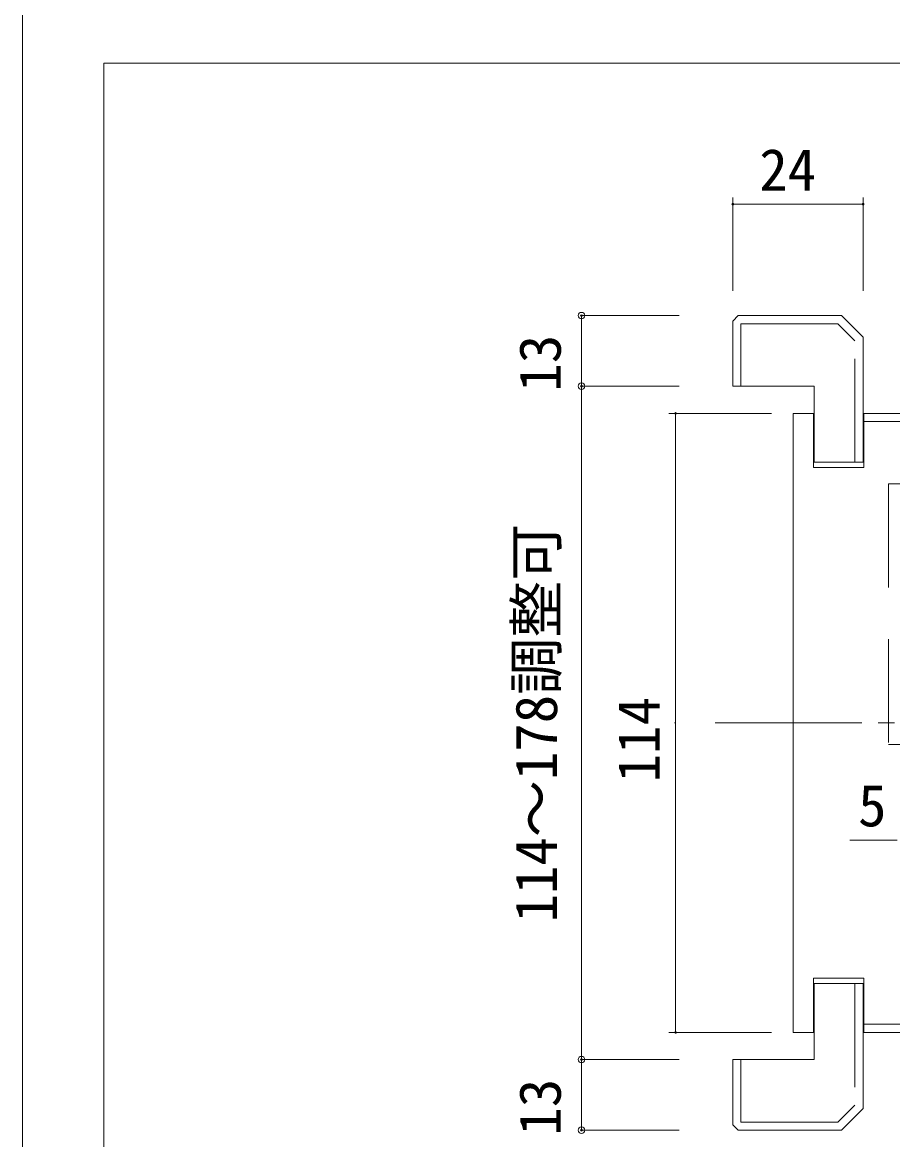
# Model space of a CAD drawing. Units: millimetres on the paper, enlarged 10 times, with parts at other scales. Extents: x -2000 to 2000, y -1385 to 1385.
# Drawn here: x -2000 to -1466, y -778 to -92 of the extents above; entities that cross this region are included whole.
import ezdxf
from ezdxf.enums import TextEntityAlignment as Align

# ---------------------------------------------------------------- set-up
doc = ezdxf.new("R2010")
doc.units = ezdxf.units.MM
doc.header["$LTSCALE"] = 10
doc.header["$PDMODE"] = 32
doc.header["$PDSIZE"] = 4
doc.linetypes.add('CHAIN2', pattern=[12, 9, -1, 1, -1])
doc.linetypes.add('USER2', pattern=[9.525, 6.35, -3.175])
for name, color, linetype, lineweight in [('1-0_H-SYM', 7, 'Continuous', 20), ('1-1_0', 7, 'Continuous', 20), ('2-0_18', 7, 'Continuous', 18)]:
    doc.layers.add(name, color=color, linetype=linetype, lineweight=lineweight)
doc.styles.add('ＭＳ ゴシック', font='')
doc.styles.get('ＭＳ ゴシック').set_extended_font_data('MS Gothic')

msp = doc.modelspace()

# ---------------------------------------------------------------- linework, layer by layer
at = {"layer": '1-0_H-SYM'}
for p in [(380, -117.5), (380, -117.5), (-1950, -1017.5)]:
    msp.add_line(p, (-1950, -117.5), dxfattribs=at)
at = {"layer": '1-1_0'}
for p in [(380, -117.5), (380, -117.5), (-1950, -1017.5)]:
    msp.add_line(p, (-1950, -117.5), dxfattribs=at)
msp.add_lwpolyline([(2000, -1385), (2000, 1385), (-2000, 1385), (-2000, -1385)], dxfattribs=at)
at = {"layer": '2-0_18', "color": 4, "lineweight": 9}
for p, q in [((-1563.96, -257.22), (-1563.96, -199.96)), ((-1563.96, -204.13), (-1483.96, -204.13)), ((-1483.96, -257.22), (-1483.96, -199.96)), ((-1656.8, -272.5), (-1596.8, -272.5)), ((-1656.8, -315.83), (-1596.8, -315.83)), ((-1540.13, -332.5), (-1603.2, -332.5)), ((-1599.03, -332.5), (-1599.03, -712.5)), ((-1599.62, -522.5), (-1599.03, -522.5)), ((-1462.94, -594.42), (-1492.13, -594.42)), ((-1540.13, -712.5), (-1603.2, -712.5)), ((-1656.8, -729.17), (-1596.8, -729.17))]:
    msp.add_line(p, q, dxfattribs=at)
at = {"layer": '2-0_18', "lineweight": 20}
for p, q in [((-1560.63, -272.5), (-1563.96, -275.83)), ((-1497.3, -272.5), (-1560.63, -272.5)), ((-1497.3, -272.5), (-1483.96, -285.83)), ((-1483.96, -285.83), (-1483.96, -362.5)), ((-1513.96, -315.83), (-1513.96, -362.5)), ((-1526.8, -332.5), (-1526.8, -712.5)), ((-1514.46, -332.5), (-1526.8, -332.5)), ((-1483.46, -332.5), (-1483.46, -365.83)), ((-1450.13, -332.5), (-1483.46, -332.5)), ((-1513.96, -362.5), (-1483.96, -362.5)), ((-1513.96, -682.5), (-1483.96, -682.5)), ((-1513.96, -729.17), (-1513.96, -682.5)), ((-1483.96, -759.17), (-1483.96, -682.5)), ((-1483.46, -712.5), (-1483.46, -679.17)), ((-1526.8, -712.5), (-1514.46, -712.5)), ((-1450.13, -712.5), (-1483.46, -712.5)), ((-1497.3, -772.5), (-1483.96, -759.17)), ((-1560.63, -772.5), (-1563.96, -769.17)), ((-1497.3, -772.5), (-1560.63, -772.5))]:
    msp.add_line(p, q, dxfattribs=at)
at = {"layer": '2-0_18', "linetype": 'USER2', "lineweight": 20}
for p, q in [((-1483.46, -337.5), (-1455.13, -337.5)), ((-1455.13, -707.5), (-1483.46, -707.5))]:
    msp.add_line(p, q, dxfattribs=at)
at = {"layer": '2-0_18', "color": 4, "linetype": 'CHAIN2', "lineweight": 9}
msp.add_line((-1574.73, -522.51), (-1127.46, -522.51), dxfattribs=at)
at = {"layer": '2-0_18', "color": 4, "lineweight": 9}
msp.add_lwpolyline([(-1656.8, -272.5), (-1656.8, -772.5), (-1596.8, -772.5)], dxfattribs=at)
at = {"layer": '2-0_18', "lineweight": 20}
for points in [[(-1563.96, -275.83), (-1563.96, -315.83), (-1513.96, -315.83)], [(-1483.46, -365.83), (-1514.46, -365.83), (-1514.46, -332.5)], [(-1483.46, -679.17), (-1514.46, -679.17), (-1514.46, -712.5)], [(-1563.96, -769.17), (-1563.96, -729.17), (-1513.96, -729.17)]]:
    msp.add_lwpolyline(points, dxfattribs=at)
at = {"layer": '2-0_18', "linetype": 'USER2', "lineweight": 20}
for points in [[(-1488.96, -362.5), (-1488.96, -287.9), (-1499.37, -277.5), (-1558.96, -277.5), (-1558.96, -315.83)], [(-1451.8, -340.83), (-1451.8, -375.83), (-1468.46, -375.83), (-1468.46, -535.83), (-1451.8, -535.83), (-1451.8, -704.17)], [(-1488.96, -682.5), (-1488.96, -757.1), (-1499.37, -767.5), (-1558.96, -767.5), (-1558.96, -729.17)]]:
    msp.add_lwpolyline(points, dxfattribs=at)
at = {"layer": '2-0_18', "color": 4, "lineweight": 9}
for centre, start, end in [((-1563.96, -204.13), 0, 180), ((-1563.96, -204.13), 0, 180), ((-1563.96, -204.13), 180, 0), ((-1563.96, -204.13), 180, 0), ((-1483.96, -204.13), 0, 180), ((-1483.96, -204.13), 0, 180), ((-1483.96, -204.13), 180, 0), ((-1483.96, -204.13), 180, 0), ((-1656.8, -272.5), 0, 180), ((-1656.8, -272.5), 180, 0), ((-1656.8, -315.83), 0, 180), ((-1656.8, -315.83), 180, 0), ((-1599.03, -332.5), 90, 270), ((-1599.03, -332.5), 270, 90), ((-1599.03, -712.5), 90, 270), ((-1599.03, -712.5), 270, 90), ((-1656.8, -729.17), 0, 180), ((-1656.8, -729.17), 180, 0), ((-1656.8, -772.5), 0, 180), ((-1656.8, -772.5), 180, 0)]:
    msp.add_arc(centre, 0.521, start, end, dxfattribs=at)
at = {"layer": '2-0_18', "color": 4}
for p in [(-1656.8, -272.5), (-1656.8, -315.83), (-1656.8, -729.17), (-1656.8, -772.5)]:
    msp.add_point(p, dxfattribs=at)

# ---------------------------------------------------------------- texts
at = {"layer": '2-0_18', "style": 'ＭＳ ゴシック'}
for s, p in [('24', (-1547.69, -203.5)), ('5', (-1487.05, -593.7))]:
    msp.add_text(s, height=25.66, dxfattribs=at).set_placement(p, align=Align.BOTTOM_LEFT)
for s, p in [('13', (-1661.8, -319.17)), ('114～178調整可', (-1664.09, -645.01)), ('114', (-1601.12, -558.97)), ('13', (-1661.8, -775.83))]:
    msp.add_text(s, height=25.66, rotation=90, dxfattribs=at).set_placement(p, align=Align.BOTTOM_LEFT)

doc.saveas('drawing.dxf')
